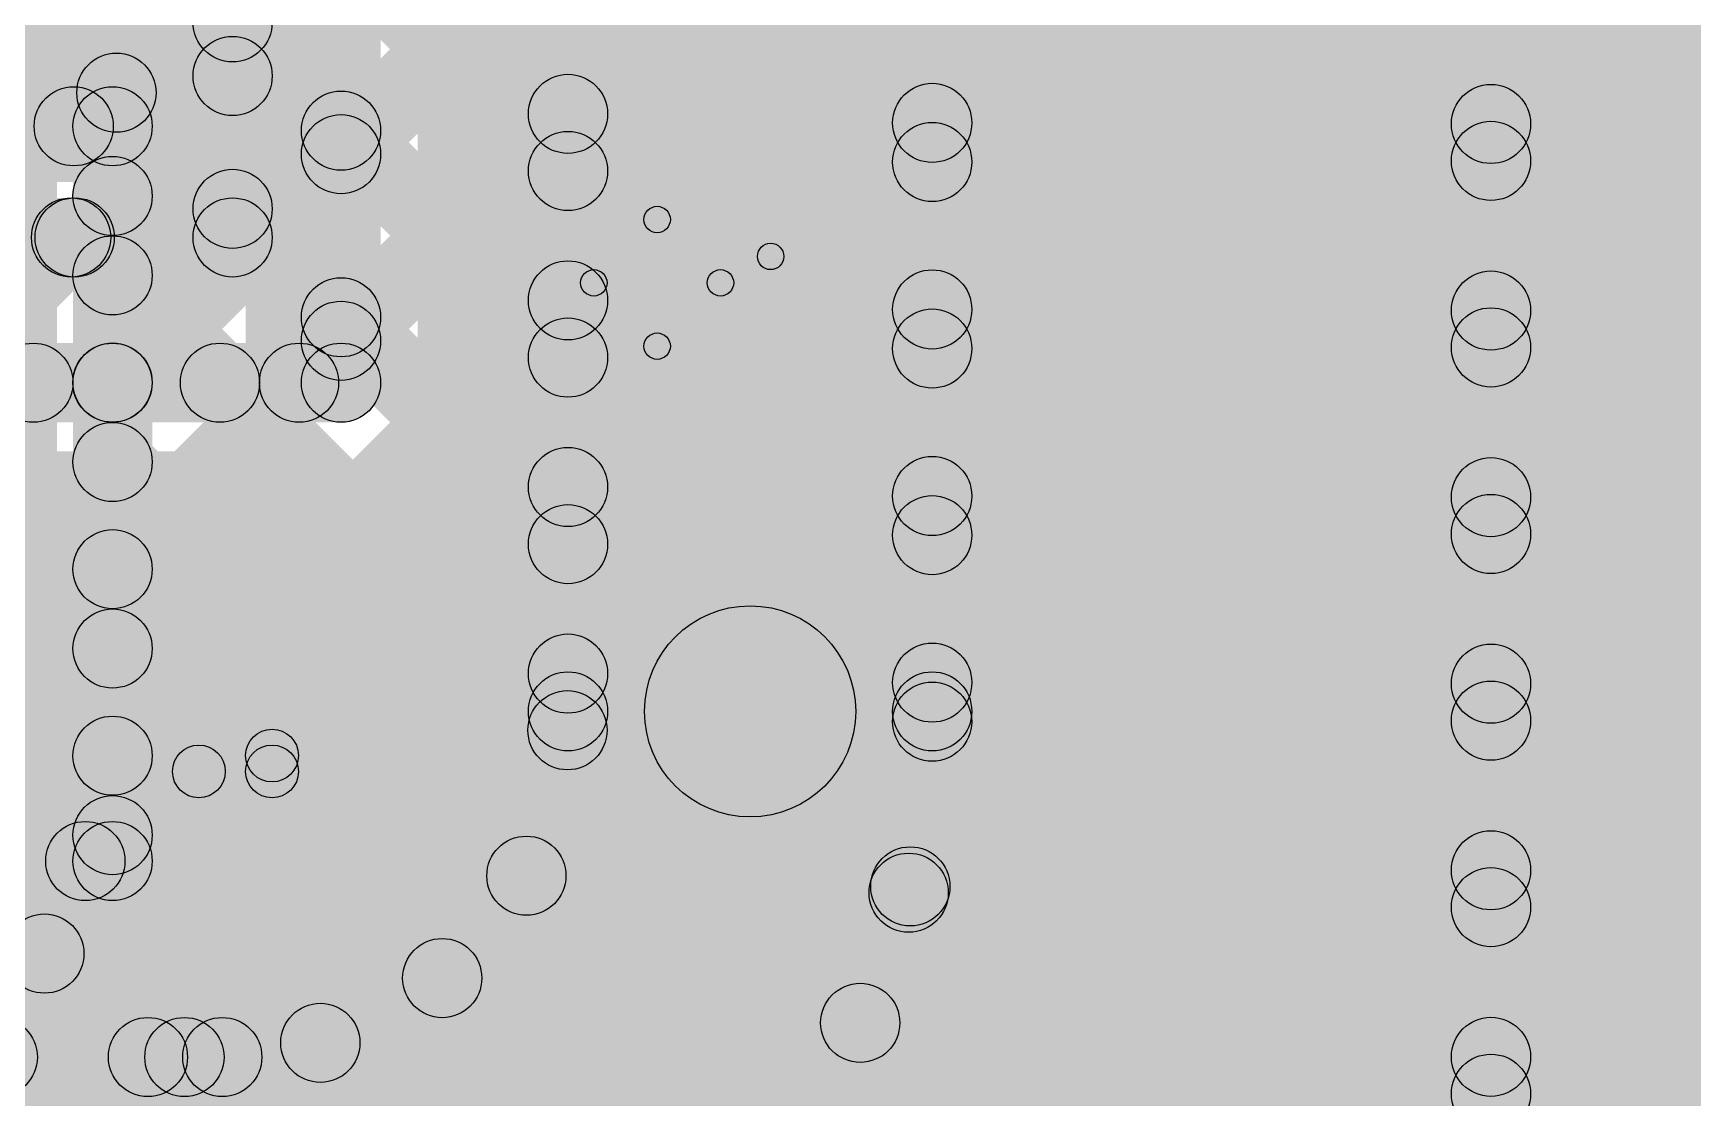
# Model space of a CAD drawing. Header units: millimetres. Extents: x 0 to 210, y 0 to 213.
# Drawn here: x 1.3162 to 1.6306, y 0.822 to 1.0237 of the extents above; entities that cross this region are included whole.
import ezdxf

# ---------------------------------------------------------------- set-up
doc = ezdxf.new("R2010")
doc.units = ezdxf.units.MM
doc.header["$MEASUREMENT"] = 0
for name, color, linetype in [('BottomLayer', 5, 'Continuous'), ('BottomPaste', 16, 'Continuous'), ('BottomSolder', 6, 'Continuous'), ('TopLayer', 1, 'Continuous'), ('TopOverlay', 2, 'Continuous'), ('TopPaste', 8, 'Continuous'), ('TopSolder', 216, 'Continuous')]:
    doc.layers.add(name, color=color, linetype=linetype)

# ---------------------------------------------------------------- blocks, each defined once
blk = doc.blocks.new('RES_2010_B_30')
at = {"layer": 'BottomLayer'}
for points in [[(-0.11024, 0.05512), (-0.0748, 0.05512), (-0.0748, -0.05512), (-0.11024, -0.05512)], [(0.0748, 0.05512), (0.11024, 0.05512), (0.11024, -0.05512), (0.0748, -0.05512)]]:
    blk.add_hatch(color=5, dxfattribs=at).paths.add_polyline_path(points)
at = {"layer": 'BottomPaste'}
for points in [[(-0.11024, 0.05512), (-0.0748, 0.05512), (-0.0748, -0.05512), (-0.11024, -0.05512)], [(0.0748, 0.05512), (0.11024, 0.05512), (0.11024, -0.05512), (0.0748, -0.05512)]]:
    blk.add_hatch(color=16, dxfattribs=at).paths.add_polyline_path(points)
at = {"layer": 'BottomSolder'}
for points in [[(-0.11424, 0.05912), (-0.0708, 0.05912), (-0.0708, -0.05912), (-0.11424, -0.05912)], [(0.0708, 0.05912), (0.11424, 0.05912), (0.11424, -0.05912), (0.0708, -0.05912)]]:
    blk.add_hatch(color=6, dxfattribs=at).paths.add_polyline_path(points)
blk = doc.blocks.new('SMA_36')
at = {"layer": 'TopLayer'}
for points in [[(-0.12795, 0.03346), (-0.02953, 0.03346), (-0.02953, -0.03346), (-0.12795, -0.03346)], [(0.02953, 0.03346), (0.12795, 0.03346), (0.12795, -0.03346), (0.02953, -0.03346)]]:
    blk.add_hatch(color=1, dxfattribs=at).paths.add_polyline_path(points)
at = {"layer": 'TopOverlay'}
for points in [[(-0.175, -0.061), (-0.12906, -0.061), (-0.12906, 0.061), (-0.175, 0.061)], [(-0.12992, 0.03638), (-0.1022, 0.03638), (-0.1022, 0.061), (-0.12992, 0.061)], [(0.08315, 0.06043), (0.08315, 0.05043), (-0.1022, 0.05043), (-0.1022, 0.06043)], [(0.09115, 0.04157), (0.08115, 0.04157), (0.08115, 0.05543), (0.09115, 0.05543)], [(-0.12992, -0.061), (-0.1022, -0.061), (-0.1022, -0.03638), (-0.12992, -0.03638)], [(0.09115, -0.05543), (0.08115, -0.05543), (0.08115, -0.04157), (0.09115, -0.04157)], [(0.08315, -0.05043), (0.08315, -0.06043), (-0.1022, -0.06043), (-0.1022, -0.05043)]]:
    blk.add_hatch(color=2, dxfattribs=at).paths.add_polyline_path(points)
h = blk.add_hatch(color=2, dxfattribs=at)
edge = h.paths.add_edge_path()
edge.add_arc((-0.1022, 0.05543), 0.005, 0, 360)
h = blk.add_hatch(color=2, dxfattribs=at)
edge = h.paths.add_edge_path()
edge.add_arc((0.08315, 0.05543), 0.005, 0, 360)
h = blk.add_hatch(color=2, dxfattribs=at)
edge = h.paths.add_edge_path()
edge.add_arc((0.08615, 0.05543), 0.005, 0, 360)
h = blk.add_hatch(color=2, dxfattribs=at)
edge = h.paths.add_edge_path()
edge.add_arc((0.08615, 0.04157), 0.005, 0, 360)
h = blk.add_hatch(color=2, dxfattribs=at)
edge = h.paths.add_edge_path()
edge.add_arc((0.08615, -0.04157), 0.005, 0, 360)
h = blk.add_hatch(color=2, dxfattribs=at)
edge = h.paths.add_edge_path()
edge.add_arc((-0.1022, -0.05543), 0.005, 0, 360)
h = blk.add_hatch(color=2, dxfattribs=at)
edge = h.paths.add_edge_path()
edge.add_arc((0.08315, -0.05543), 0.005, 0, 360)
h = blk.add_hatch(color=2, dxfattribs=at)
edge = h.paths.add_edge_path()
edge.add_arc((0.08615, -0.05543), 0.005, 0, 360)
at = {"layer": 'TopPaste'}
for points in [[(-0.12795, 0.03346), (-0.02953, 0.03346), (-0.02953, -0.03346), (-0.12795, -0.03346)], [(0.02953, 0.03346), (0.12795, 0.03346), (0.12795, -0.03346), (0.02953, -0.03346)]]:
    blk.add_hatch(color=8, dxfattribs=at).paths.add_polyline_path(points)
at = {"layer": 'TopSolder'}
for points in [[(-0.13195, 0.03746), (-0.02553, 0.03746), (-0.02553, -0.03746), (-0.13195, -0.03746)], [(0.02553, 0.03746), (0.13195, 0.03746), (0.13195, -0.03746), (0.02553, -0.03746)]]:
    blk.add_hatch(color=216, dxfattribs=at).paths.add_polyline_path(points)
at = {"layer": 'TopOverlay'}
for centre in [(-0.1022, 0.05543), (0.08315, 0.05543), (0.08615, 0.05543), (0.08615, 0.04157), (0.08615, -0.04157), (-0.1022, -0.05543), (0.08315, -0.05543), (0.08615, -0.05543)]:
    blk.add_circle(centre, 0.005, dxfattribs=at)
blk = doc.blocks.new('UCD1E471MNL1GS_40')
at = {"layer": 'TopLayer'}
blk.add_hatch(color=1, dxfattribs=at).paths.add_polyline_path([(-0.06496, 0.06496), (-0.06496, -0.06496), (-0.23425, -0.06496), (-0.23425, 0.06496)])
at = {"layer": 'TopOverlay'}
for points in [[(-0.203, 0.092), (-0.208, 0.092), (-0.208, 0.1435), (-0.203, 0.1435)], [(-0.2245, 0.075), (-0.2295, 0.075), (-0.2295, 0.099), (-0.2245, 0.099)], [(-0.239, 0.0845), (-0.239, 0.0895), (-0.215, 0.0895), (-0.215, 0.0845)]]:
    blk.add_hatch(color=2, dxfattribs=at).paths.add_polyline_path(points)
h = blk.add_hatch(color=2, dxfattribs=at)
edge = h.paths.add_edge_path()
edge.add_arc((-0.227, 0.099), 0.0025, 0, 360)
h = blk.add_hatch(color=2, dxfattribs=at)
edge = h.paths.add_edge_path()
edge.add_arc((-0.2055, 0.092), 0.0025, 0, 360)
h = blk.add_hatch(color=2, dxfattribs=at)
edge = h.paths.add_edge_path()
edge.add_arc((-0.239, 0.087), 0.0025, 0, 360)
h = blk.add_hatch(color=2, dxfattribs=at)
edge = h.paths.add_edge_path()
edge.add_arc((-0.215, 0.087), 0.0025, 0, 360)
h = blk.add_hatch(color=2, dxfattribs=at)
edge = h.paths.add_edge_path()
edge.add_arc((-0.227, 0.075), 0.0025, 0, 360)
at = {"layer": 'TopPaste'}
blk.add_hatch(color=8, dxfattribs=at).paths.add_polyline_path([(-0.06496, 0.06496), (-0.06496, -0.06496), (-0.23425, -0.06496), (-0.23425, 0.06496)])
at = {"layer": 'TopSolder'}
blk.add_hatch(color=216, dxfattribs=at).paths.add_polyline_path([(-0.06096, 0.06896), (-0.06096, -0.06896), (-0.23825, -0.06896), (-0.23825, 0.06896)])
at = {"layer": 'TopOverlay'}
for centre in [(-0.227, 0.099), (-0.2055, 0.092), (-0.239, 0.087), (-0.215, 0.087), (-0.227, 0.075)]:
    blk.add_circle(centre, 0.0025, dxfattribs=at)

msp = doc.modelspace()

# ---------------------------------------------------------------- hatches: boundary and pattern name
at = {"layer": 'BottomLayer'}
for points in [[(1.425, 0.89522), (1.41, 0.89522), (1.41, 1.47877), (1.425, 1.47877)], [(1.472, 0.89522), (1.432, 0.89522), (1.432, 1.47877), (1.472, 1.47877)], [(1.494, 0.89522), (1.479, 0.89522), (1.479, 1.47877), (1.494, 1.47877)], [(1.59986, 0.5045), (1.58486, 0.5045), (1.58486, 1.39286), (1.59986, 1.39286)], [(1.62886, 0.477), (1.60686, 0.477), (1.60686, 1.39286), (1.62886, 1.39286)], [(1.4918, 1.00144), (1.4812, 1.01205), (1.58705, 1.1179), (1.59766, 1.1073)], [(1.4812, 1.1001), (1.4918, 1.1107), (1.59766, 1.00485), (1.58705, 0.99424)], [(1.33652, 0.98758), (1.32591, 0.99818), (1.4122, 1.08447), (1.4228, 1.07386)], [(1.4918, 0.96609), (1.4812, 0.97669), (1.58705, 1.08255), (1.59766, 1.07194)], [(1.4812, 1.06474), (1.4918, 1.07535), (1.59766, 0.96949), (1.58705, 0.95888)], [(1.35249, 1.05202), (1.3631, 1.06263), (1.4228, 1.00292), (1.4122, 0.99232)], [(1.33652, 0.95222), (1.32591, 0.96283), (1.4122, 1.04911), (1.4228, 1.03851)], [(1.4918, 0.93073), (1.4812, 0.94134), (1.58705, 1.04719), (1.59766, 1.03659)], [(1.4812, 1.02938), (1.4918, 1.03999), (1.59766, 0.93413), (1.58705, 0.92353)], [(1.4812, 1.02939), (1.4918, 1.03999), (1.59766, 0.93414), (1.58705, 0.92353)], [(1.34262, 1.02654), (1.35322, 1.03715), (1.4228, 0.96757), (1.4122, 0.95696)], [(1.32665, 1.00716), (1.33725, 1.01777), (1.4228, 0.93221), (1.4122, 0.92161)], [(1.32386, 0.9986), (1.32386, 1.0136), (1.33122, 1.0136), (1.33122, 0.9986)], [(1.33652, 0.91687), (1.32591, 0.92747), (1.4122, 1.01376), (1.4228, 1.00315)], [(1.4918, 0.89537), (1.4812, 0.90598), (1.58705, 1.01184), (1.59766, 1.00123)], [(1.33872, 0.86686), (1.32372, 0.86686), (1.32372, 1.0061), (1.33872, 1.0061)], [(1.4812, 0.99403), (1.4918, 1.00464), (1.59766, 0.89878), (1.58705, 0.88817)], [(1.32591, 0.97254), (1.33652, 0.98314), (1.42271, 0.89696), (1.4121, 0.88635)], [(1.33652, 0.88151), (1.32591, 0.89212), (1.4122, 0.9784), (1.4228, 0.9678)], [(1.48734, 0.85556), (1.47674, 0.86616), (1.58705, 0.97648), (1.59766, 0.96588)], [(1.4812, 0.95867), (1.4918, 0.96928), (1.59766, 0.86342), (1.58705, 0.85282)], [(1.32591, 0.93718), (1.33652, 0.94779), (1.41493, 0.86938), (1.40432, 0.85877)], [(1.29605, 0.62891), (1.28544, 0.63952), (1.58705, 0.94113), (1.59766, 0.93052)], [(1.31478, 0.82441), (1.30417, 0.83502), (1.4122, 0.94305), (1.4228, 0.93244)], [(1.4812, 0.92332), (1.4918, 0.93392), (1.59766, 0.82807), (1.58705, 0.81746)], [(1.32591, 0.90183), (1.33652, 0.91243), (1.39897, 0.84998), (1.38836, 0.83937)], [(1.29605, 0.59355), (1.28544, 0.60416), (1.58705, 0.90577), (1.59766, 0.89517)], [(1.35013, 0.82441), (1.33952, 0.83502), (1.4122, 0.90769), (1.4228, 0.89709)], [(1.48118, 0.88798), (1.49179, 0.89858), (1.59766, 0.79271), (1.58705, 0.78211)], [(1.32591, 0.86647), (1.33652, 0.87708), (1.37589, 0.83771), (1.36528, 0.8271)], [(1.32605, 0.85936), (1.32605, 0.87436), (1.33122, 0.87436), (1.33122, 0.85936)], [(1.29605, 0.5582), (1.28544, 0.56881), (1.58705, 0.87042), (1.59766, 0.85981)], [(1.47705, 0.85676), (1.48765, 0.86736), (1.59766, 0.75736), (1.58705, 0.74675)], [(1.313, 0.84403), (1.32361, 0.85463), (1.34322, 0.83502), (1.33262, 0.82441)], [(1.46756, 0.83089), (1.47816, 0.8415), (1.59766, 0.722), (1.58705, 0.71139)], [(0.96278, 0.82222), (0.96278, 0.83722), (1.352, 0.83722), (1.352, 0.82222)], [(1.29605, 0.52284), (1.28544, 0.53345), (1.58705, 0.83506), (1.59766, 0.82446)]]:
    msp.add_hatch(color=5, dxfattribs=at).paths.add_polyline_path(points)
h = msp.add_hatch(color=5, dxfattribs=at)
edge = h.paths.add_edge_path()
edge.add_arc((1.33195, 1.01246), 0.0075, 0, 360)
h = msp.add_hatch(color=5, dxfattribs=at)
edge = h.paths.add_edge_path()
edge.add_arc((1.4175, 1.00845), 0.0075, 0, 360)
h = msp.add_hatch(color=5, dxfattribs=at)
edge = h.paths.add_edge_path()
edge.add_arc((1.32386, 1.0061), 0.0075, 0, 360)
h = msp.add_hatch(color=5, dxfattribs=at)
edge = h.paths.add_edge_path()
edge.add_arc((1.32386, 1.0061), 0.0075, 0, 360)
h = msp.add_hatch(color=5, dxfattribs=at)
edge = h.paths.add_edge_path()
edge.add_arc((1.33122, 1.0061), 0.0075, 0, 360)
h = msp.add_hatch(color=5, dxfattribs=at)
edge = h.paths.add_edge_path()
edge.add_arc((1.33122, 1.0061), 0.0075, 0, 360)
h = msp.add_hatch(color=5, dxfattribs=at)
edge = h.paths.add_edge_path()
edge.add_arc((1.4865, 1.00674), 0.0075, 0, 360)
h = msp.add_hatch(color=5, dxfattribs=at)
edge = h.paths.add_edge_path()
edge.add_arc((1.59236, 1.00654), 0.0075, 0, 360)
h = msp.add_hatch(color=5, dxfattribs=at)
edge = h.paths.add_edge_path()
edge.add_arc((1.4865, 0.99933), 0.0075, 0, 360)
h = msp.add_hatch(color=5, dxfattribs=at)
edge = h.paths.add_edge_path()
edge.add_arc((1.59236, 0.99954), 0.0075, 0, 360)
h = msp.add_hatch(color=5, dxfattribs=at)
edge = h.paths.add_edge_path()
edge.add_arc((1.4175, 0.99762), 0.0075, 0, 360)
h = msp.add_hatch(color=5, dxfattribs=at)
edge = h.paths.add_edge_path()
edge.add_arc((1.33122, 0.99288), 0.0075, 0, 360)
h = msp.add_hatch(color=5, dxfattribs=at)
edge = h.paths.add_edge_path()
edge.add_arc((1.33122, 0.97784), 0.0075, 0, 360)
h = msp.add_hatch(color=5, dxfattribs=at)
edge = h.paths.add_edge_path()
edge.add_arc((1.4175, 0.9731), 0.0075, 0, 360)
h = msp.add_hatch(color=5, dxfattribs=at)
edge = h.paths.add_edge_path()
edge.add_arc((1.4865, 0.97139), 0.0075, 0, 360)
h = msp.add_hatch(color=5, dxfattribs=at)
edge = h.paths.add_edge_path()
edge.add_arc((1.59236, 0.97118), 0.0075, 0, 360)
h = msp.add_hatch(color=5, dxfattribs=at)
edge = h.paths.add_edge_path()
edge.add_arc((1.59236, 0.96419), 0.0075, 0, 360)
h = msp.add_hatch(color=5, dxfattribs=at)
edge = h.paths.add_edge_path()
edge.add_arc((1.4175, 0.96227), 0.0075, 0, 360)
h = msp.add_hatch(color=5, dxfattribs=at)
edge = h.paths.add_edge_path()
edge.add_arc((1.4865, 0.96398), 0.0075, 0, 360)
h = msp.add_hatch(color=5, dxfattribs=at)
edge = h.paths.add_edge_path()
edge.add_arc((1.33122, 0.95753), 0.0075, 0, 360)
h = msp.add_hatch(color=5, dxfattribs=at)
edge = h.paths.add_edge_path()
edge.add_arc((1.33122, 0.94248), 0.0075, 0, 360)
h = msp.add_hatch(color=5, dxfattribs=at)
edge = h.paths.add_edge_path()
edge.add_arc((1.4175, 0.93774), 0.0075, 0, 360)
h = msp.add_hatch(color=5, dxfattribs=at)
edge = h.paths.add_edge_path()
edge.add_arc((1.4865, 0.93603), 0.0075, 0, 360)
h = msp.add_hatch(color=5, dxfattribs=at)
edge = h.paths.add_edge_path()
edge.add_arc((1.59236, 0.93582), 0.0075, 0, 360)
h = msp.add_hatch(color=5, dxfattribs=at)
edge = h.paths.add_edge_path()
edge.add_arc((1.4175, 0.92691), 0.0075, 0, 360)
h = msp.add_hatch(color=5, dxfattribs=at)
edge = h.paths.add_edge_path()
edge.add_arc((1.4865, 0.92862), 0.0075, 0, 360)
h = msp.add_hatch(color=5, dxfattribs=at)
edge = h.paths.add_edge_path()
edge.add_arc((1.59236, 0.92883), 0.0075, 0, 360)
h = msp.add_hatch(color=5, dxfattribs=at)
edge = h.paths.add_edge_path()
edge.add_arc((1.59236, 0.92883), 0.0075, 0, 360)
h = msp.add_hatch(color=5, dxfattribs=at)
edge = h.paths.add_edge_path()
edge.add_arc((1.33122, 0.92217), 0.0075, 0, 360)
h = msp.add_hatch(color=5, dxfattribs=at)
edge = h.paths.add_edge_path()
edge.add_arc((1.452, 0.89522), 0.02, 0, 360)
h = msp.add_hatch(color=5, dxfattribs=at)
edge = h.paths.add_edge_path()
edge.add_arc((1.452, 0.89522), 0.02, 0, 360)
h = msp.add_hatch(color=5, dxfattribs=at)
edge = h.paths.add_edge_path()
edge.add_arc((1.33122, 0.90713), 0.0075, 0, 360)
h = msp.add_hatch(color=5, dxfattribs=at)
edge = h.paths.add_edge_path()
edge.add_arc((1.4175, 0.90239), 0.0075, 0, 360)
h = msp.add_hatch(color=5, dxfattribs=at)
edge = h.paths.add_edge_path()
edge.add_arc((1.4865, 0.90068), 0.0075, 0, 360)
h = msp.add_hatch(color=5, dxfattribs=at)
edge = h.paths.add_edge_path()
edge.add_arc((1.59236, 0.90047), 0.0075, 0, 360)
h = msp.add_hatch(color=5, dxfattribs=at)
edge = h.paths.add_edge_path()
edge.add_arc((1.4175, 0.89522), 0.0075, 0, 360)
h = msp.add_hatch(color=5, dxfattribs=at)
edge = h.paths.add_edge_path()
edge.add_arc((1.4175, 0.89522), 0.0075, 0, 360)
h = msp.add_hatch(color=5, dxfattribs=at)
edge = h.paths.add_edge_path()
edge.add_arc((1.4865, 0.89522), 0.0075, 0, 360)
h = msp.add_hatch(color=5, dxfattribs=at)
edge = h.paths.add_edge_path()
edge.add_arc((1.4865, 0.89522), 0.0075, 0, 360)
h = msp.add_hatch(color=5, dxfattribs=at)
edge = h.paths.add_edge_path()
edge.add_arc((1.48649, 0.89328), 0.0075, 0, 360)
h = msp.add_hatch(color=5, dxfattribs=at)
edge = h.paths.add_edge_path()
edge.add_arc((1.59236, 0.89347), 0.0075, 0, 360)
h = msp.add_hatch(color=5, dxfattribs=at)
edge = h.paths.add_edge_path()
edge.add_arc((1.4174, 0.89165), 0.0075, 0, 360)
h = msp.add_hatch(color=5, dxfattribs=at)
edge = h.paths.add_edge_path()
edge.add_arc((1.33122, 0.88682), 0.0075, 0, 360)
h = msp.add_hatch(color=5, dxfattribs=at)
edge = h.paths.add_edge_path()
edge.add_arc((1.33122, 0.87177), 0.0075, 0, 360)
h = msp.add_hatch(color=5, dxfattribs=at)
edge = h.paths.add_edge_path()
edge.add_arc((1.32605, 0.86686), 0.0075, 0, 360)
h = msp.add_hatch(color=5, dxfattribs=at)
edge = h.paths.add_edge_path()
edge.add_arc((1.32605, 0.86686), 0.0075, 0, 360)
h = msp.add_hatch(color=5, dxfattribs=at)
edge = h.paths.add_edge_path()
edge.add_arc((1.33122, 0.86686), 0.0075, 0, 360)
h = msp.add_hatch(color=5, dxfattribs=at)
edge = h.paths.add_edge_path()
edge.add_arc((1.33122, 0.86686), 0.0075, 0, 360)
h = msp.add_hatch(color=5, dxfattribs=at)
edge = h.paths.add_edge_path()
edge.add_arc((1.40962, 0.86408), 0.0075, 0, 360)
h = msp.add_hatch(color=5, dxfattribs=at)
edge = h.paths.add_edge_path()
edge.add_arc((1.59236, 0.86511), 0.0075, 0, 360)
h = msp.add_hatch(color=5, dxfattribs=at)
edge = h.paths.add_edge_path()
edge.add_arc((1.48204, 0.86086), 0.0075, 0, 360)
h = msp.add_hatch(color=5, dxfattribs=at)
edge = h.paths.add_edge_path()
edge.add_arc((1.48235, 0.86206), 0.0075, 0, 360)
h = msp.add_hatch(color=5, dxfattribs=at)
edge = h.paths.add_edge_path()
edge.add_arc((1.59236, 0.85812), 0.0075, 0, 360)
h = msp.add_hatch(color=5, dxfattribs=at)
edge = h.paths.add_edge_path()
edge.add_arc((1.3183, 0.84933), 0.0075, 0, 360)
h = msp.add_hatch(color=5, dxfattribs=at)
edge = h.paths.add_edge_path()
edge.add_arc((1.39367, 0.84468), 0.0075, 0, 360)
h = msp.add_hatch(color=5, dxfattribs=at)
edge = h.paths.add_edge_path()
edge.add_arc((1.47286, 0.8362), 0.0075, 0, 360)
h = msp.add_hatch(color=5, dxfattribs=at)
edge = h.paths.add_edge_path()
edge.add_arc((1.37058, 0.83241), 0.0075, 0, 360)
h = msp.add_hatch(color=5, dxfattribs=at)
edge = h.paths.add_edge_path()
edge.add_arc((1.30947, 0.82972), 0.0075, 0, 360)
h = msp.add_hatch(color=5, dxfattribs=at)
edge = h.paths.add_edge_path()
edge.add_arc((1.33792, 0.82972), 0.0075, 0, 360)
h = msp.add_hatch(color=5, dxfattribs=at)
edge = h.paths.add_edge_path()
edge.add_arc((1.34483, 0.82972), 0.0075, 0, 360)
h = msp.add_hatch(color=5, dxfattribs=at)
edge = h.paths.add_edge_path()
edge.add_arc((1.352, 0.82972), 0.0075, 0, 360)
h = msp.add_hatch(color=5, dxfattribs=at)
edge = h.paths.add_edge_path()
edge.add_arc((1.352, 0.82972), 0.0075, 0, 360)
h = msp.add_hatch(color=5, dxfattribs=at)
edge = h.paths.add_edge_path()
edge.add_arc((1.59236, 0.82976), 0.0075, 0, 360)
h = msp.add_hatch(color=5, dxfattribs=at)
edge = h.paths.add_edge_path()
edge.add_arc((1.59236, 0.82276), 0.0075, 0, 360)
at = {"layer": 'TopLayer'}
for points in [[(1.382, 0.9575), (1.367, 0.9575), (1.367, 1.13753), (1.382, 1.13753)], [(1.389, 0.792), (1.702, 0.792), (1.702, 1.12303), (1.389, 1.12303)], [(1.36146, 0.98503), (1.34646, 0.98503), (1.34646, 1.11245), (1.36146, 1.11245)], [(1.35927, 1.01033), (1.34866, 1.02093), (1.3692, 1.04147), (1.3798, 1.03086)], [(1.34866, 1.0205), (1.35927, 1.03111), (1.3798, 1.01057), (1.3692, 0.99996)], [(1.33649, 0.9522), (1.32589, 0.9628), (1.3692, 1.00611), (1.3798, 0.99551)], [(1.34866, 0.98514), (1.35927, 0.99575), (1.3798, 0.97521), (1.3692, 0.96461)], [(1.25804, 0.97753), (1.25804, 0.99253), (1.35396, 0.99253), (1.35396, 0.97753)], [(1.28337, 0.97972), (1.29398, 0.99033), (1.3215, 0.9628), (1.3109, 0.9522)], [(1.30114, 0.9522), (1.29053, 0.9628), (1.31806, 0.99033), (1.32867, 0.97972)], [(1.31872, 0.97972), (1.32933, 0.99033), (1.35686, 0.9628), (1.34625, 0.9522)], [(1.37185, 0.9522), (1.36124, 0.9628), (1.3692, 0.97076), (1.3798, 0.96015)], [(1.21488, 0.95), (1.21488, 0.965), (1.3745, 0.965), (1.3745, 0.95)], [(1.06, 0.685), (1.702, 0.685), (1.702, 0.943), (1.06, 0.943)]]:
    msp.add_hatch(color=1, dxfattribs=at).paths.add_polyline_path(points)
h = msp.add_hatch(color=1, dxfattribs=at)
edge = h.paths.add_edge_path()
edge.add_arc((1.35396, 1.0258), 0.0075, 0, 360)
h = msp.add_hatch(color=1, dxfattribs=at)
edge = h.paths.add_edge_path()
edge.add_arc((1.35396, 1.01563), 0.0075, 0, 360)
h = msp.add_hatch(color=1, dxfattribs=at)
edge = h.paths.add_edge_path()
edge.add_arc((1.3745, 1.00527), 0.0075, 0, 360)
h = msp.add_hatch(color=1, dxfattribs=at)
edge = h.paths.add_edge_path()
edge.add_arc((1.3745, 1.00081), 0.0075, 0, 360)
h = msp.add_hatch(color=1, dxfattribs=at)
edge = h.paths.add_edge_path()
edge.add_arc((1.35396, 0.99045), 0.0075, 0, 360)
h = msp.add_hatch(color=1, dxfattribs=at)
edge = h.paths.add_edge_path()
edge.add_arc((1.32336, 0.98503), 0.0075, 0, 360)
h = msp.add_hatch(color=1, dxfattribs=at)
edge = h.paths.add_edge_path()
edge.add_arc((1.32403, 0.98503), 0.0075, 0, 360)
h = msp.add_hatch(color=1, dxfattribs=at)
edge = h.paths.add_edge_path()
edge.add_arc((1.35396, 0.98503), 0.0075, 0, 360)
h = msp.add_hatch(color=1, dxfattribs=at)
edge = h.paths.add_edge_path()
edge.add_arc((1.35396, 0.98503), 0.0075, 0, 360)
h = msp.add_hatch(color=1, dxfattribs=at)
edge = h.paths.add_edge_path()
edge.add_arc((1.3745, 0.96991), 0.0075, 0, 360)
h = msp.add_hatch(color=1, dxfattribs=at)
edge = h.paths.add_edge_path()
edge.add_arc((1.3745, 0.96545), 0.0075, 0, 360)
h = msp.add_hatch(color=1, dxfattribs=at)
edge = h.paths.add_edge_path()
edge.add_arc((1.3162, 0.9575), 0.0075, 0, 360)
h = msp.add_hatch(color=1, dxfattribs=at)
edge = h.paths.add_edge_path()
edge.add_arc((1.33119, 0.9575), 0.0075, 0, 360)
h = msp.add_hatch(color=1, dxfattribs=at)
edge = h.paths.add_edge_path()
edge.add_arc((1.35156, 0.9575), 0.0075, 0, 360)
h = msp.add_hatch(color=1, dxfattribs=at)
edge = h.paths.add_edge_path()
edge.add_arc((1.36655, 0.9575), 0.0075, 0, 360)
h = msp.add_hatch(color=1, dxfattribs=at)
edge = h.paths.add_edge_path()
edge.add_arc((1.3745, 0.9575), 0.0075, 0, 360)
h = msp.add_hatch(color=1, dxfattribs=at)
edge = h.paths.add_edge_path()
edge.add_arc((1.3745, 0.9575), 0.0075, 0, 360)

# ---------------------------------------------------------------- linework, layer by layer
at = {"layer": 'BottomLayer'}
for points, const_width in [([(1.334, 1.074, -0.414214), (1.277, 1.017)], 0.022), ([(1.3595, 1.074, -0.246507), (1.32386, 1.0061)], 0.015), ([(1.452, 0.89522, -0.414214), (1.352, 0.79522)], 0.04), ([(1.4175, 0.89522, -0.414214), (1.352, 0.82972)], 0.015), ([(1.4865, 0.89522, -0.388402), (1.36394, 0.76125)], 0.015), ([(1.32605, 0.86686, -0.957663), (1.27348, 0.86686)], 0.015)]:
    msp.add_lwpolyline(points, format="xyb", dxfattribs=dict(at, const_width=const_width))
for centre, radius in [((1.33195, 1.01246), 0.0075), ((1.4175, 1.00845), 0.0075), ((1.32386, 1.0061), 0.0075), ((1.32386, 1.0061), 0.0075), ((1.33122, 1.0061), 0.0075), ((1.33122, 1.0061), 0.0075), ((1.4865, 1.00674), 0.0075), ((1.59236, 1.00654), 0.0075), ((1.4865, 0.99933), 0.0075), ((1.59236, 0.99954), 0.0075), ((1.4175, 0.99762), 0.0075), ((1.33122, 0.99288), 0.0075), ((1.33122, 0.97784), 0.0075), ((1.4175, 0.9731), 0.0075), ((1.4865, 0.97139), 0.0075), ((1.59236, 0.97118), 0.0075), ((1.59236, 0.96419), 0.0075), ((1.4175, 0.96227), 0.0075), ((1.4865, 0.96398), 0.0075), ((1.33122, 0.95753), 0.0075), ((1.33122, 0.94248), 0.0075), ((1.4175, 0.93774), 0.0075), ((1.4865, 0.93603), 0.0075), ((1.59236, 0.93582), 0.0075), ((1.4175, 0.92691), 0.0075), ((1.4865, 0.92862), 0.0075), ((1.59236, 0.92883), 0.0075), ((1.59236, 0.92883), 0.0075), ((1.33122, 0.92217), 0.0075), ((1.452, 0.89522), 0.02), ((1.452, 0.89522), 0.02), ((1.33122, 0.90713), 0.0075), ((1.4175, 0.90239), 0.0075), ((1.4865, 0.90068), 0.0075), ((1.59236, 0.90047), 0.0075), ((1.4175, 0.89522), 0.0075), ((1.4175, 0.89522), 0.0075), ((1.4865, 0.89522), 0.0075), ((1.4865, 0.89522), 0.0075), ((1.48649, 0.89328), 0.0075), ((1.59236, 0.89347), 0.0075), ((1.4174, 0.89165), 0.0075), ((1.33122, 0.88682), 0.0075), ((1.33122, 0.87177), 0.0075), ((1.32605, 0.86686), 0.0075), ((1.32605, 0.86686), 0.0075), ((1.33122, 0.86686), 0.0075), ((1.33122, 0.86686), 0.0075), ((1.40962, 0.86408), 0.0075), ((1.59236, 0.86511), 0.0075), ((1.48204, 0.86086), 0.0075), ((1.48235, 0.86206), 0.0075), ((1.59236, 0.85812), 0.0075), ((1.3183, 0.84933), 0.0075), ((1.39367, 0.84468), 0.0075), ((1.47286, 0.8362), 0.0075), ((1.37058, 0.83241), 0.0075), ((1.30947, 0.82972), 0.0075), ((1.33792, 0.82972), 0.0075), ((1.34483, 0.82972), 0.0075), ((1.352, 0.82972), 0.0075), ((1.352, 0.82972), 0.0075), ((1.59236, 0.82976), 0.0075), ((1.59236, 0.82276), 0.0075)]:
    msp.add_circle(centre, radius, dxfattribs=at)
at = {"layer": 'TopLayer'}
for centre in [(1.35396, 1.0258), (1.35396, 1.01563), (1.3745, 1.00527), (1.3745, 1.00081), (1.35396, 0.99045), (1.32336, 0.98503), (1.32403, 0.98503), (1.35396, 0.98503), (1.35396, 0.98503), (1.3745, 0.96991), (1.3745, 0.96545), (1.3162, 0.9575), (1.33119, 0.9575), (1.35156, 0.9575), (1.36655, 0.9575), (1.3745, 0.9575), (1.3745, 0.9575)]:
    msp.add_circle(centre, 0.0075, dxfattribs=at)

# ---------------------------------------------------------------- block references
for name, p, rotation in [('SMA_36', (1.306, 0.97), 270), ('UCD1E471MNL1GS_40', (1.66139, 0.88943), 360), ('RES_2010_B_30', (1.20648, 0.93648), 180)]:
    msp.add_blockref(name, p, dxfattribs=dict(rotation=rotation))

doc.saveas('drawing.dxf')
